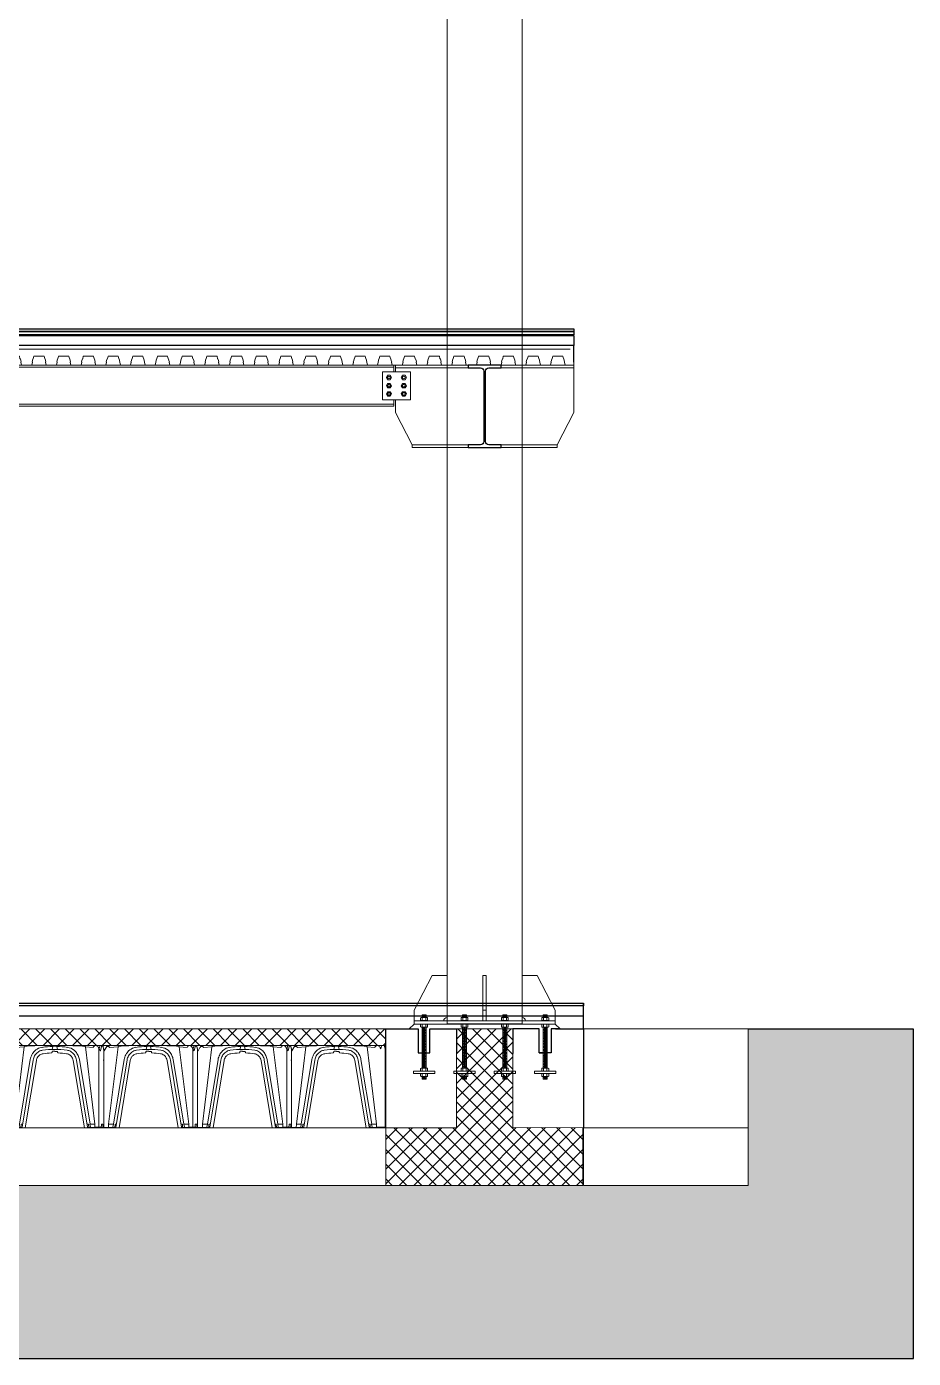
# Model space of a CAD drawing. Header units: millimetres. Extents: x -6949 to 305728, y -55091 to 76684.
# Drawn here: x 300344 to 305728, y 60513 to 68599 of the extents above; entities that cross this region are included whole.
import ezdxf

# ---------------------------------------------------------------- set-up
doc = ezdxf.new("R2010")
doc.units = ezdxf.units.MM
for name, color, linetype, lineweight in [('armatura', 1, 'Continuous', 15), ('bulloni', 5, 'Continuous', 18), ('fonda', 7, 'Continuous', 18), ('iglù', 252, 'Continuous', 9), ('Layer4', 7, 'Continuous', 15), ('piastra', 30, 'Continuous', 18), ('S-BEAM', 5, 'Continuous', 18), ('S-COLS', 7, 'Continuous', 18), ('S-FSTN', 7, 'Continuous', 18), ('S20', 7, 'Continuous', 25), ('SEZIONI acciaio - Steel sections', 220, 'Continuous', 25), ('solaio2', 7, 'Continuous', 9)]:
    doc.layers.add(name, color=color, linetype=linetype, lineweight=lineweight)

# ---------------------------------------------------------------- blocks, each defined once
blk = doc.blocks.new('*U657')
at = {"layer": 'bulloni'}
for p, q in [((-8.7, -0.3), (8.7, 0.7)), ((-6.7, 6.9), (6.7, 6.2)), ((-6.7, 3.2), (6.7, 3.9)), ((-8.7, -6.9), (8.7, -6)), ((-6.7, -3.5), (6.7, -2.8))]:
    blk.add_line(p, q, dxfattribs=at)
blk = doc.blocks.new('*U658')
at = {"color": 0, "linetype": 'ByBlock', "lineweight": -2, "transparency": 16777216}
for p in [(0, 227.5), (0, 210), (0, 192.5), (0, 175), (0, 157.5), (0, 140), (0, 122.5), (0, 105), (0, 87.5), (0, 70), (0, 52.5), (0, 35), (0, 17.5), (0, 0)]:
    blk.add_blockref('*U657', p, dxfattribs=at)
blk = doc.blocks.new('*U679')
at = {"layer": 'bulloni'}
for p, q in [((-8.7, -0.3), (8.7, 0.7)), ((-6.7, 6.9), (6.7, 6.2)), ((-6.7, 3.2), (6.7, 3.9)), ((-8.7, -6.9), (8.7, -6)), ((-6.7, -3.5), (6.7, -2.8))]:
    blk.add_line(p, q, dxfattribs=at)
blk = doc.blocks.new('*U652')
at = {"color": 0, "linetype": 'ByBlock', "lineweight": -2, "transparency": 16777216}
for p in [(0, 227.5), (0, 210), (0, 192.5), (0, 175), (0, 157.5), (0, 140), (0, 122.5), (0, 105), (0, 87.5), (0, 70), (0, 52.5), (0, 35), (0, 17.5), (0, 0)]:
    blk.add_blockref('*U679', p, dxfattribs=at)
blk = doc.blocks.new('*U653')
at = {"layer": 'bulloni'}
for p, q in [((-8.7, -0.3), (8.7, 0.7)), ((-6.7, 6.9), (6.7, 6.2)), ((-6.7, 3.2), (6.7, 3.9)), ((-8.7, -6.9), (8.7, -6)), ((-6.7, -3.5), (6.7, -2.8))]:
    blk.add_line(p, q, dxfattribs=at)
blk = doc.blocks.new('*U654')
at = {"color": 0, "linetype": 'ByBlock', "lineweight": -2, "transparency": 16777216}
for p in [(0, 227.5), (0, 210), (0, 192.5), (0, 175), (0, 157.5), (0, 140), (0, 122.5), (0, 105), (0, 87.5), (0, 70), (0, 52.5), (0, 35), (0, 17.5), (0, 0)]:
    blk.add_blockref('*U653', p, dxfattribs=at)
blk = doc.blocks.new('*U655')
at = {"layer": 'bulloni'}
for p, q in [((-8.7, -0.3), (8.7, 0.7)), ((-6.7, 6.9), (6.7, 6.2)), ((-6.7, 3.2), (6.7, 3.9)), ((-8.7, -6.9), (8.7, -6)), ((-6.7, -3.5), (6.7, -2.8))]:
    blk.add_line(p, q, dxfattribs=at)
blk = doc.blocks.new('*U656')
at = {"color": 0, "linetype": 'ByBlock', "lineweight": -2, "transparency": 16777216}
for p in [(0, 227.5), (0, 210), (0, 192.5), (0, 175), (0, 157.5), (0, 140), (0, 122.5), (0, 105), (0, 87.5), (0, 70), (0, 52.5), (0, 35), (0, 17.5), (0, 0)]:
    blk.add_blockref('*U655', p, dxfattribs=at)
blk = doc.blocks.new('*U669')
at = {"layer": 'bulloni'}
blk.add_lwpolyline([(-15.6, 0), (-7.8, -13.5), (7.8, -13.5), (15.6, 0), (7.8, 13.5), (-7.8, 13.5)], close=True, dxfattribs=at)
for radius in [9, 7.88]:
    blk.add_circle((0, 0), radius, dxfattribs=at)
blk = doc.blocks.new('*U670')
at = {"color": 0, "linetype": 'ByBlock', "lineweight": -2, "transparency": 16777216}
for p in [(0, 0), (0, -50), (0, -100)]:
    blk.add_blockref('*U669', p, dxfattribs=at)
blk = doc.blocks.new('*U667')
at = {"layer": 'bulloni'}
blk.add_lwpolyline([(-15.6, 0), (-7.8, -13.5), (7.8, -13.5), (15.6, 0), (7.8, 13.5), (-7.8, 13.5)], close=True, dxfattribs=at)
for radius in [9, 7.88]:
    blk.add_circle((0, 0), radius, dxfattribs=at)
blk = doc.blocks.new('*U668')
at = {"color": 0, "linetype": 'ByBlock', "lineweight": -2, "transparency": 16777216}
for p in [(0, 0), (0, -50), (0, -100)]:
    blk.add_blockref('*U667', p, dxfattribs=at)
blk = doc.blocks.new('solido h 50')
at = {"linetype": 'Continuous'}
for p, q in [((107.6, 927.3), (108.9, 933.3)), ((107.6, 927.3), (107.6, 927.3)), ((107.6, 927.2), (107.6, 927.3)), ((107.6, 927.2), (107.6, 927.2)), ((107.6, 925.6), (107.6, 927.2)), ((110.2, 934.3), (113.1, 934.3)), ((115.6, 928.1), (114.5, 933.3)), ((117.8, 931.5), (115.8, 928.1)), ((140.9, 931.9), (123.5, 790.9)), ((126.8, 930.8), (126.5, 931.3)), ((140.8, 931.6), (126.8, 930.8)), ((140.9, 931.9), (140.9, 931.9)), ((140.9, 931.9), (140.9, 931.9)), ((140.9, 931.9), (140.9, 931.9)), ((140.9, 931.9), (140.9, 931.9)), ((141.6, 932.6), (141.6, 932.6)), ((150.4, 933.4), (150.3, 933.4)), ((174.8, 934.2), (174.6, 934.2)), ((177, 934.2), (174.7, 934.2)), ((176.1, 934.2), (174.8, 934.2)), ((177, 934.2), (176.1, 934.2)), ((177.3, 934.2), (177, 934.2)), ((177.3, 934.2), (177.3, 934.2)), ((177.3, 934.2), (177.3, 934.2)), ((177.9, 934.2), (177.3, 934.2)), ((177.9, 934.2), (177.3, 934.2)), ((177.9, 934.2), (177.9, 934.2)), ((179, 934.2), (177.9, 934.2)), ((206.9, 934.3), (186.3, 934.3)), ((186.3, 934.3), (206.9, 934.3)), ((191.4, 921.8), (191.3, 921.3)), ((191.6, 922.7), (191.4, 921.9)), ((191.4, 921.9), (191.4, 921.8)), ((191.6, 922.9), (191.6, 922.9)), ((191.6, 922.9), (191.6, 922.7)), ((191.6, 922.9), (191.6, 922.9)), ((191.9, 927.2), (193, 932.3)), ((192.2, 923.6), (192.2, 923.6)), ((200, 934.3), (193.2, 934.3)), ((193.2, 934.3), (193.2, 934.3)), ((199.3, 933), (193.9, 933)), ((200, 934.3), (200, 934.3)), ((200.1, 932.3), (201.2, 927.2)), ((201.5, 922.9), (201.5, 922.9)), ((201.6, 922.7), (201.5, 922.9)), ((201.5, 922.9), (201.5, 922.9)), ((201.7, 921.9), (201.6, 922.7)), ((201.8, 921.6), (201.7, 921.9)), ((242.8, 933.4), (242.8, 933.4)), ((251.6, 932.6), (251.6, 932.6)), ((252.3, 931.9), (252.3, 931.9)), ((252.3, 931.9), (252.3, 931.9)), ((252.3, 931.9), (252.3, 931.9)), ((252.3, 931.9), (252.3, 931.9)), ((252.3, 931.9), (269.6, 790.9)), ((267.8, 930.7), (252.3, 931.6)), ((277.7, 924.7), (274.2, 930.9)), ((277.7, 924.7), (277.7, 924.7)), ((278, 924.7), (279.6, 932.3)), ((278, 924.7), (278, 924.7)), ((278, 924.7), (278, 924.7)), ((278, 924.7), (278, 924.7)), ((280.5, 933), (281.9, 933)), ((282.8, 932.3), (284.5, 924.3)), ((284.5, 924.3), (284.5, 924.4)), ((284.5, 924.4), (284.5, 924.4)), ((286.3, 927.1), (284.7, 924.3)), ((284.8, 924.3), (284.7, 924.3)), ((287.1, 927.3), (286.6, 927.3)), ((287.1, 927.3), (287.1, 927.3)), ((287.1, 784.3), (287.1, 927.3)), ((107.6, 785.4), (107.6, 907.8)), ((151.9, 908.6), (132.4, 790.9)), ((136.8, 785.3), (157.1, 907.8)), ((163, 906.8), (142.7, 784.3)), ((142.7, 784.3), (163, 906.8)), ((151.9, 908.6), (151.9, 908.6)), ((163, 906.8), (163, 906.8)), ((163, 906.8), (163, 906.8)), ((190.6, 920.7), (190.6, 920.7)), ((190.6, 920.7), (190.7, 920.7)), ((190.6, 920.7), (190.7, 920.7)), ((190.6, 920.7), (190.6, 920.7)), ((191.3, 921.3), (191.3, 921.3)), ((191.3, 921.3), (191.3, 921.3)), ((201.9, 921.3), (201.8, 921.6)), ((201.9, 921.3), (201.9, 921.3)), ((201.9, 921.3), (201.9, 921.3)), ((202.5, 920.7), (202.6, 920.7)), ((202.6, 920.7), (202.9, 920.7)), ((202.9, 920.7), (202.6, 920.7)), ((230.2, 906.8), (230.2, 906.8)), ((250.4, 784.3), (230.2, 906.8)), ((230.2, 906.8), (230.2, 906.8)), ((230.2, 906.8), (250.4, 784.3)), ((256.3, 785.3), (236, 907.8)), ((241.2, 908.6), (241.2, 908.6)), ((260.7, 790.9), (241.2, 908.6)), ((107.6, 785.4), (108.2, 785.4)), ((107.6, 784.9), (107.6, 785.4)), ((108.2, 784.9), (107.6, 784.9)), ((107.6, 784.9), (107.6, 784.9)), ((108.2, 785.4), (108.6, 785.4)), ((108.5, 784.9), (108.2, 784.9)), ((108.5, 784.9), (109.7, 784.9)), ((109.8, 785.4), (108.6, 785.4)), ((112.7, 784.9), (109.7, 784.9)), ((109.8, 785.4), (112.2, 785.4)), ((113.5, 785.4), (112.2, 785.4)), ((113.9, 784.9), (112.7, 784.9)), ((112.8, 784.3), (112.7, 784.9)), ((112.8, 784.3), (114, 784.3)), ((114, 785.4), (113.5, 785.4)), ((113.9, 784.9), (130.1, 784.9)), ((114, 784.3), (113.9, 784.9)), ((123.5, 785.4), (114, 785.4)), ((114, 784.3), (130.1, 784.3)), ((123.5, 790.9), (123.4, 784.9)), ((124.4, 790.9), (123.5, 790.9)), ((124.4, 790.9), (132.5, 790.9)), ((130.1, 784.9), (136.4, 784.9)), ((136.8, 784.3), (130.1, 784.3)), ((131.5, 785.3), (132.5, 790.9)), ((135.3, 790.1), (134.9, 785)), ((137.3, 790.9), (136.2, 790.9)), ((136.8, 785.1), (136.8, 784.3)), ((141.1, 784.3), (136.8, 784.3)), ((141.1, 784.3), (142.7, 784.3)), ((252.1, 784.3), (250.4, 784.3)), ((256.5, 784.3), (252.1, 784.3)), ((255.9, 790.9), (256.9, 790.9)), ((256.3, 785.3), (256.4, 784.9)), ((256.8, 784.9), (256.4, 784.9)), ((256.4, 784.9), (256.5, 784.3)), ((256.5, 784.3), (256.9, 784.3)), ((287.1, 784.9), (256.8, 784.9)), ((256.8, 784.9), (256.8, 784.9)), ((256.9, 784.3), (256.9, 784.3)), ((263.1, 784.3), (256.9, 784.3)), ((258.3, 785), (257.8, 790.1)), ((268.7, 790.9), (260.7, 790.9)), ((261.6, 785.3), (260.7, 790.9)), ((279.3, 784.3), (263.1, 784.3)), ((268.7, 790.9), (269.6, 790.9)), ((269.6, 790.9), (269.7, 784.9)), ((279.3, 784.3), (280.5, 784.3)), ((279.9, 790.1), (279.5, 785)), ((286.7, 784.3), (280.5, 784.3)), ((281.8, 790.9), (280.8, 790.9)), ((283.2, 785), (282.7, 790.1)), ((287.1, 784.3), (286.7, 784.3))]:
    blk.add_line(p, q, dxfattribs=at)
for points in [[(173.4, 931, 0.136663), (161.4, 925.6, 0.075513), (156.2, 919.8, 0.069948), (152.9, 912.6, 0.0344), (151.9, 908.6)], [(157.1, 907.8, -0.089518), (159.9, 915.6, -0.08462), (164.5, 921.1, -0.102034), (171.3, 925, -0.039458), (174.2, 925.6)], [(191.6, 922.9, -0.162784), (192, 923.5, -0.095787), (192.2, 923.6)], [(201, 923.6, -0.128744), (201.2, 923.4, -0.135765), (201.5, 922.9)], [(236, 907.8, 0.089518), (233.3, 915.6, 0.08462), (228.7, 921.1, 0.102034), (221.9, 925, 0.039458), (219, 925.6)], [(241.2, 908.6, 0.07966), (238.3, 917.5, 0.08148), (233.1, 924.4, 0.113923), (223.6, 930.1, 0.040821), (219.8, 931)], [(175.1, 919.3, 0.133193), (168.5, 916.4, 0.106303), (164.5, 911.4, 0.076859), (163, 906.8)], [(218, 919.3, -0.115244), (223.8, 917, -0.089496), (227.6, 913.3, -0.111107), (230.2, 906.8)]]:
    blk.add_lwpolyline(points, format="xyb", dxfattribs=at)
for centre, radius, start, end in [((-10694, 899.6), 10801.6, 0.04323, 0.13798), ((110.2, 933), 1.35, 90, 168), ((113.1, 933), 1.35, 12, 90), ((115.7, 928.1), 0.159, 213.856, 328.0392), ((122.1, 929.1), 4.95, 27, 150), ((141.6, 931.9), 0.75, 91.9179, 173.9883), ((141.6, 931.8), 0.75, 91.9181, 173.9882), ((167.2, 680.5), 253.4, 91.6199, 95.8125), ((188.6, 116.1), 818.2, 90.9842, 92.0008), ((196.6, 773.8), 158.8, 91.2231, 98.3969), ((196.6, 773.8), 153.4, 89.9999, 98.3968), ((196.6, -692.2), 1626.5, 90.3633, 90.6196), ((186.3, 932.8), 1.5, 90, 90.3633), ((196.3, 767.4), 156.2, 89.9081, 91.5201), ((193.2, 933), 1.35, 90, 98.8655), ((193.9, 932.1), 0.9, 90, 168), ((196.6, 773.8), 153.4, 81.6032, 90.0001), ((196.8, 763.3), 160.4, 88.5128, 90.0819), ((199.3, 932.1), 0.9, 12, 90), ((200, 933), 1.35, 81.1345, 90), ((196.6, 773.8), 158.8, 81.6031, 88.7768), ((203.8, 90.8), 843.5, 88.01, 89.7898), ((225.9, 680.5), 253.4, 84.1906, 88.3832), ((251.6, 931.9), 0.75, 6.0149, 88.0851), ((251.6, 931.9), 0.75, 6.0148, 88.0852), ((271, 929.1), 3.6, 30, 152.9143), ((277.8, 924.8), 0.15, 213.9796, 339.3171), ((280.5, 932.1), 0.9, 90, 168), ((281.9, 932.1), 0.9, 12, 90), ((284.6, 924.4), 0.15, 200.4704, 330.0115), ((284.6, 924.4), 0.15, 192.0138, 329.9989), ((286.6, 927), 0.3, 90.0075, 149.9931), ((108.2, 906.6), 1.17, 78.7223, 91.1428), ((196.6, 773.8), 147, 92.3342, 98.3969), ((196.6, 773.8), 147, 92.3339, 98.3969), ((190.6, 921.5), 0.75, 276.8301, 347.6969), ((190.6, 921.5), 0.75, 276.7973, 347.7432), ((202.6, 921.5), 0.75, 192.2309, 262.2068), ((202.6, 921.5), 0.751, 192.2044, 262.2384), ((196.6, 773.8), 147, 81.6031, 87.5469), ((196.6, 773.8), 147, 81.6031, 87.5469), ((131.1, 785.3), 0.452, 269.7718, 350.4703), ((134.8, 785), 0.15, 270, 355), ((136.2, 790), 0.9, 90, 175), ((136.4, 785.3), 0.45, 270, 324.2654), ((136.4, 785.3), 0.45, 324.2654, 350.6), ((137.3, 790), 0.9, 56.716, 90), ((255.9, 790), 0.9, 90, 123.284), ((256.9, 790), 0.9, 5, 90), ((258.4, 785), 0.15, 185, 270), ((262.1, 785.3), 0.452, 189.5297, 270.2282), ((279.3, 785), 0.15, 270, 355), ((280.8, 790), 0.9, 90, 175), ((281.8, 790), 0.9, 5, 90), ((283.3, 785), 0.15, 185, 270)]:
    blk.add_arc(centre, radius, start, end, dxfattribs=at)
blk = doc.blocks.new('*U725')
at = {"layer": 'iglù', "linetype": 'Continuous', "xscale": -3.333639676299367, "yscale": 3.333639676299367, "zscale": 3.333639676299367}
blk.add_blockref('solido h 50', (658, -2864.7), dxfattribs=at)
blk = doc.blocks.new('*U726')
at = {"layer": 'S-BEAM', "color": 0, "linetype": 'ByBlock', "lineweight": -2, "transparency": 16777216}
for p in [(0, 0), (570, 0), (1140, 0), (1710, 0), (2280, 0), (2850, 0), (3420, 0), (3990, 0), (4560, 0), (5130, 0), (5700, 0)]:
    blk.add_blockref('*U725', p, dxfattribs=at)
blk = doc.blocks.new('*U727')
at = {"layer": 'Layer4'}
for points in [[(-109.7, 11.3), (-105.8, 27.5), (-44.2, 27.5), (-40.3, 11.3)], [(-35.1, -10), (-33.5, -8.6), (-35.8, 1.1), (-38.2, 10.8), (-40.3, 11.3)], [(35.1, -10), (33.5, -8.6), (35.8, 1.1), (38.2, 10.8), (40.3, 11.3)], [(40.3, 11.3), (44.2, 27.5), (105.8, 27.5), (109.7, 11.3)], [(-35.1, -10), (-30.7, -27.5), (30.7, -27.5), (35.1, -10)]]:
    blk.add_lwpolyline(points, dxfattribs=at)
blk = doc.blocks.new('*U728')
at = {"layer": 'fonda', "color": 0, "linetype": 'ByBlock', "lineweight": -2, "transparency": 16777216}
for p in [(34500, 0), (34650, 0), (34800, 0), (34950, 0), (35100, 0), (35250, 0), (35400, 0), (35550, 0), (35700, 0), (35850, 0), (36000, 0), (36150, 0), (36300, 0), (36450, 0), (36600, 0), (36750, 0), (36900, 0), (37050, 0), (37200, 0), (37350, 0), (37500, 0), (37650, 0)]:
    blk.add_blockref('*U727', p, dxfattribs=at)

msp = doc.modelspace()

# ---------------------------------------------------------------- hatches: boundary and pattern name
h = msp.add_hatch()
h.set_pattern_fill('EARTH', color=23, scale=41, angle=57)
h.set_pattern_definition([(57, (49914.32, -0.46), (-76.5511, 360.14466), [260.35, -260.35]), (57, (49832.44, 52.71), (-76.5511, 360.14466), [260.35, -260.35]), (57, (49750.56, 105.9), (-76.5511, 360.14466), [260.35, -260.35]), (147, (49741, 150.9), (-360.14466, -76.5511), [260.35, -260.35]), (147, (49794.17, 232.79), (-360.14466, -76.5511), [260.35, -260.35]), (147, (49847.34, 314.67), (-360.14466, -76.5511), [260.35, -260.35])])
h.paths.add_polyline_path([(305727.8213, 62512.508), (304724.8438, 62512.508), (304724.8438, 61562.9715), (264024.8081, 61562.9715), (264024.8081, 62512.9623), (263024.8081, 62512.9623), (263024.8081, 60512.9623), (301224.8092, 60512.9623), (305727.8213, 60512.9623)])
at = {"layer": 'fonda'}
h = msp.add_hatch(dxfattribs=at)
h.set_pattern_fill('ANSI37', color=256, scale=20)
h.set_pattern_definition([(45, (254270.665, 98451.32), (-44.90128, 44.90128), []), (135, (254270.665, 98451.32), (-44.90128, -44.90128), [])])
h.paths.add_polyline_path([(302953.9196, 61913.511), (302524.845, 61913.511), (302524.845, 61912.9715), (302524.8096, 61563.4146), (303720.9235, 61563.427), (303721.8682, 61913.2582), (303295.696, 61914.4091), (303295.696, 62512.9445), (302953.9196, 62512.9445)])
at = {"layer": 'S-BEAM', "true_color": 0xc7c8ca}
h = msp.add_hatch(dxfattribs=at)
h.set_pattern_fill('ANSI37', color=9, scale=20)
h.set_pattern_definition([(45, (246769.09, 98451.19), (-44.90128, 44.90128), []), (135, (246769.09, 98451.19), (-44.90128, -44.90128), [])])
h.paths.add_polyline_path([(302523.3027, 62512.8989), (296223.27, 62512.8359), (296223.2575, 62412.8359), (302523.3029, 62412.8989)])

# ---------------------------------------------------------------- linework, layer by layer
for points in [[(265083.7979, 66764.779), (303665.8159, 66764.779), (303665.8159, 66748.4221), (265083.7979, 66748.4221)], [(265083.7979, 66748.4221), (303665.8159, 66748.4221), (303665.8159, 66728.4221), (265083.7979, 66728.4221)], [(265024.8155, 62669.806), (303724.8438, 62669.806), (303724.8438, 62653.4491), (265024.8155, 62653.4491)]]:
    msp.add_lwpolyline(points, close=True)
for points in [[(265083.7979, 66663.4221), (265083.7979, 66723.4221), (303665.8159, 66723.4221), (303665.8159, 66663.4221), (265083.7979, 66663.4221)], [(303665.8159, 66560.9602), (303665.8159, 66663.4221)], [(303724.8438, 62512.9623), (303724.8438, 62669.806)], [(265024.808, 62513.4491), (265024.8155, 62593.4491), (303724.8438, 62593.4491)], [(264024.8081, 62512.9623), (263024.8081, 62512.9623), (263024.8081, 60512.9623), (301224.8092, 60512.9623), (305727.8213, 60512.9623), (305727.8213, 62512.508), (304724.8438, 62512.508)], [(302524.806, 61913.511), (302524.8438, 62512.9623), (302694.8438, 62512.9623)], [(302770.0936, 62368.9623), (302792.8438, 62368.9623), (302792.8438, 62512.9623)], [(303554.8438, 62512.9623), (303724.8438, 62512.9623), (303724.418, 61913.2513)]]:
    msp.add_lwpolyline(points)
at = {"layer": 'armatura'}
msp.add_lwpolyline([(265113.7979, 66640.4221), (303644.0931, 66640.4221)], dxfattribs=at)
at = {"layer": 'bulloni'}
for p, q in [((302744.9081, 62598.3033), (302746.2414, 62599.6367)), ((302744.9081, 62598.3033), (302744.9081, 62582.9623)), ((302744.9081, 62598.3033), (302768.9081, 62598.3033)), ((302746.2414, 62599.6367), (302767.5747, 62599.6367)), ((302765.5747, 62592.1949), (302748.2414, 62591.2254)), ((302765.5747, 62585.5282), (302748.2414, 62584.5588)), ((302763.5747, 62595.4164), (302750.2414, 62594.6706)), ((302763.5747, 62588.7497), (302750.2414, 62588.004)), ((302767.5747, 62599.6367), (302768.9081, 62598.3033)), ((302768.9081, 62598.3033), (302768.9081, 62582.9623)), ((302990.2081, 62598.3033), (302991.5414, 62599.6367)), ((302990.2081, 62598.3033), (302990.2081, 62582.9623)), ((302990.2081, 62598.3033), (303014.2081, 62598.3033)), ((302991.5414, 62599.6367), (303012.8747, 62599.6367)), ((303010.8747, 62592.1949), (302993.5414, 62591.2254)), ((303010.8747, 62585.5282), (302993.5414, 62584.5588)), ((303008.8747, 62595.4164), (302995.5414, 62594.6706)), ((303008.8747, 62588.7497), (302995.5414, 62588.004)), ((303012.8747, 62599.6367), (303014.2081, 62598.3033)), ((303014.2081, 62598.3033), (303014.2081, 62582.9623)), ((303235.5081, 62598.3033), (303236.8414, 62599.6367)), ((303235.5081, 62598.3033), (303235.5081, 62582.9623)), ((303235.5081, 62598.3033), (303259.5081, 62598.3033)), ((303236.8414, 62599.6367), (303258.1747, 62599.6367)), ((303256.1747, 62592.1949), (303238.8414, 62591.2254)), ((303256.1747, 62585.5282), (303238.8414, 62584.5588)), ((303254.1747, 62595.4164), (303240.8414, 62594.6706)), ((303254.1747, 62588.7497), (303240.8414, 62588.004)), ((303258.1747, 62599.6367), (303259.5081, 62598.3033)), ((303259.5081, 62598.3033), (303259.5081, 62582.9623)), ((303480.8081, 62598.3033), (303482.1414, 62599.6367)), ((303480.8081, 62598.3033), (303480.8081, 62582.9623)), ((303480.8081, 62598.3033), (303504.8081, 62598.3033)), ((303482.1414, 62599.6367), (303503.4747, 62599.6367)), ((303501.4747, 62592.1949), (303484.1414, 62591.2254)), ((303501.4747, 62585.5282), (303484.1414, 62584.5588)), ((303499.4747, 62595.4164), (303486.1414, 62594.6706)), ((303499.4747, 62588.7497), (303486.1414, 62588.004)), ((303503.4747, 62599.6367), (303504.8081, 62598.3033)), ((303504.8081, 62598.3033), (303504.8081, 62582.9623)), ((302738.6414, 62582.9623), (302736.1235, 62581.2871)), ((302736.1235, 62565.6375), (302736.1235, 62581.2871)), ((302738.6414, 62563.9623), (302736.1235, 62565.6375)), ((302738.6414, 62542.9623), (302736.1235, 62541.2871)), ((302736.1235, 62541.2871), (302736.1235, 62525.6375)), ((302738.6414, 62523.9623), (302736.1235, 62525.6375)), ((302738.6414, 62582.9623), (302775.1747, 62582.9623)), ((302738.6414, 62563.9623), (302775.1747, 62563.9623)), ((302775.1747, 62542.9623), (302738.6414, 62542.9623)), ((302775.1747, 62523.9623), (302738.6414, 62523.9623)), ((302744.9081, 62562.9623), (302768.9081, 62562.9623)), ((302744.9081, 62274.9623), (302744.9081, 62523.9623)), ((302746.5158, 62565.6375), (302746.5158, 62581.2871)), ((302746.5158, 62525.6375), (302746.5158, 62541.2871)), ((302767.3004, 62581.2871), (302767.3004, 62565.6375)), ((302767.3004, 62541.2871), (302767.3004, 62525.6375)), ((302768.9081, 62523.9623), (302768.9081, 62274.9623)), ((302775.1747, 62582.9623), (302777.6927, 62581.2871)), ((302775.1747, 62563.9623), (302777.6927, 62565.6375)), ((302775.1747, 62542.9623), (302777.6927, 62541.2871)), ((302775.1747, 62523.9623), (302777.6927, 62525.6375)), ((302777.6927, 62565.6375), (302777.6927, 62581.2871)), ((302777.6927, 62541.2871), (302777.6927, 62525.6375)), ((302983.9414, 62582.9623), (302981.4235, 62581.2871)), ((302981.4235, 62565.6375), (302981.4235, 62581.2871)), ((302983.9414, 62563.9623), (302981.4235, 62565.6375)), ((302983.9414, 62542.9623), (302981.4235, 62541.2871)), ((302981.4235, 62541.2871), (302981.4235, 62525.6375)), ((302983.9414, 62523.9623), (302981.4235, 62525.6375)), ((302983.9414, 62582.9623), (303020.4747, 62582.9623)), ((302983.9414, 62563.9623), (303020.4747, 62563.9623)), ((303020.4747, 62542.9623), (302983.9414, 62542.9623)), ((303020.4747, 62523.9623), (302983.9414, 62523.9623)), ((302990.2081, 62562.9623), (303014.2081, 62562.9623)), ((302990.2081, 62274.9623), (302990.2081, 62523.9623)), ((302991.8158, 62565.6375), (302991.8158, 62581.2871)), ((302991.8158, 62525.6375), (302991.8158, 62541.2871)), ((303012.6004, 62581.2871), (303012.6004, 62565.6375)), ((303012.6004, 62541.2871), (303012.6004, 62525.6375)), ((303014.2081, 62523.9623), (303014.2081, 62274.9623)), ((303020.4747, 62582.9623), (303022.9927, 62581.2871)), ((303020.4747, 62563.9623), (303022.9927, 62565.6375)), ((303020.4747, 62542.9623), (303022.9927, 62541.2871)), ((303020.4747, 62523.9623), (303022.9927, 62525.6375)), ((303022.9927, 62565.6375), (303022.9927, 62581.2871)), ((303022.9927, 62541.2871), (303022.9927, 62525.6375)), ((303229.2414, 62582.9623), (303226.7235, 62581.2871)), ((303226.7235, 62565.6375), (303226.7235, 62581.2871)), ((303229.2414, 62563.9623), (303226.7235, 62565.6375)), ((303229.2414, 62542.9623), (303226.7235, 62541.2871)), ((303226.7235, 62541.2871), (303226.7235, 62525.6375)), ((303229.2414, 62523.9623), (303226.7235, 62525.6375)), ((303229.2414, 62582.9623), (303265.7747, 62582.9623)), ((303229.2414, 62563.9623), (303265.7747, 62563.9623)), ((303265.7747, 62542.9623), (303229.2414, 62542.9623)), ((303265.7747, 62523.9623), (303229.2414, 62523.9623)), ((303235.5081, 62562.9623), (303259.5081, 62562.9623)), ((303235.5081, 62274.9623), (303235.5081, 62523.9623)), ((303237.1158, 62565.6375), (303237.1158, 62581.2871)), ((303237.1158, 62525.6375), (303237.1158, 62541.2871)), ((303257.9004, 62581.2871), (303257.9004, 62565.6375)), ((303257.9004, 62541.2871), (303257.9004, 62525.6375)), ((303259.5081, 62523.9623), (303259.5081, 62274.9623)), ((303265.7747, 62582.9623), (303268.2927, 62581.2871)), ((303265.7747, 62563.9623), (303268.2927, 62565.6375)), ((303265.7747, 62542.9623), (303268.2927, 62541.2871)), ((303265.7747, 62523.9623), (303268.2927, 62525.6375)), ((303268.2927, 62565.6375), (303268.2927, 62581.2871)), ((303268.2927, 62541.2871), (303268.2927, 62525.6375)), ((303474.5414, 62582.9623), (303472.0235, 62581.2871)), ((303472.0235, 62565.6375), (303472.0235, 62581.2871)), ((303474.5414, 62563.9623), (303472.0235, 62565.6375)), ((303474.5414, 62542.9623), (303472.0235, 62541.2871)), ((303472.0235, 62541.2871), (303472.0235, 62525.6375)), ((303474.5414, 62523.9623), (303472.0235, 62525.6375)), ((303474.5414, 62582.9623), (303511.0747, 62582.9623)), ((303474.5414, 62563.9623), (303511.0747, 62563.9623)), ((303511.0747, 62542.9623), (303474.5414, 62542.9623)), ((303511.0747, 62523.9623), (303474.5414, 62523.9623)), ((303480.8081, 62562.9623), (303504.8081, 62562.9623)), ((303480.8081, 62274.9623), (303480.8081, 62523.9623)), ((303482.4158, 62565.6375), (303482.4158, 62581.2871)), ((303482.4158, 62525.6375), (303482.4158, 62541.2871)), ((303503.2004, 62581.2871), (303503.2004, 62565.6375)), ((303503.2004, 62541.2871), (303503.2004, 62525.6375)), ((303504.8081, 62523.9623), (303504.8081, 62274.9623)), ((303511.0747, 62582.9623), (303513.5927, 62581.2871)), ((303511.0747, 62563.9623), (303513.5927, 62565.6375)), ((303511.0747, 62542.9623), (303513.5927, 62541.2871)), ((303511.0747, 62523.9623), (303513.5927, 62525.6375)), ((303513.5927, 62565.6375), (303513.5927, 62581.2871)), ((303513.5927, 62541.2871), (303513.5927, 62525.6375)), ((302738.6414, 62274.9623), (302736.1235, 62273.2871)), ((302736.1235, 62273.2871), (302736.1235, 62257.6375)), ((302738.6414, 62274.9623), (302775.1747, 62274.9623)), ((302746.5158, 62273.2871), (302746.5158, 62257.6375)), ((302767.3004, 62257.6375), (302767.3004, 62273.2871)), ((302775.1747, 62274.9623), (302777.6927, 62273.2871)), ((302777.6927, 62273.2871), (302777.6927, 62257.6375)), ((302983.9414, 62274.9623), (302981.4235, 62273.2871)), ((302981.4235, 62273.2871), (302981.4235, 62257.6375)), ((302983.9414, 62274.9623), (303020.4747, 62274.9623)), ((302991.8158, 62273.2871), (302991.8158, 62257.6375)), ((303012.6004, 62257.6375), (303012.6004, 62273.2871)), ((303020.4747, 62274.9623), (303022.9927, 62273.2871)), ((303022.9927, 62273.2871), (303022.9927, 62257.6375)), ((303229.2414, 62274.9623), (303226.7235, 62273.2871)), ((303226.7235, 62273.2871), (303226.7235, 62257.6375)), ((303229.2414, 62274.9623), (303265.7747, 62274.9623)), ((303237.1158, 62273.2871), (303237.1158, 62257.6375)), ((303257.9004, 62257.6375), (303257.9004, 62273.2871)), ((303265.7747, 62274.9623), (303268.2927, 62273.2871)), ((303268.2927, 62273.2871), (303268.2927, 62257.6375)), ((303474.5414, 62274.9623), (303472.0235, 62273.2871)), ((303472.0235, 62273.2871), (303472.0235, 62257.6375)), ((303474.5414, 62274.9623), (303511.0747, 62274.9623)), ((303482.4158, 62273.2871), (303482.4158, 62257.6375)), ((303503.2004, 62257.6375), (303503.2004, 62273.2871)), ((303511.0747, 62274.9623), (303513.5927, 62273.2871)), ((303513.5927, 62273.2871), (303513.5927, 62257.6375)), ((302738.6414, 62255.9623), (302736.1235, 62257.6375)), ((302738.6414, 62242.9623), (302736.1235, 62241.2871)), ((302736.1235, 62241.2871), (302736.1235, 62225.6375)), ((302738.6414, 62223.9623), (302736.1235, 62225.6375)), ((302738.6414, 62255.9623), (302775.1747, 62255.9623)), ((302738.6414, 62242.9623), (302775.1747, 62242.9623)), ((302738.6414, 62223.9623), (302775.1747, 62223.9623)), ((302744.9081, 62208.6212), (302744.9081, 62223.9623)), ((302744.9081, 62208.6212), (302746.2414, 62207.2879)), ((302744.9081, 62208.6212), (302768.9081, 62208.6212)), ((302746.2414, 62207.2879), (302767.5747, 62207.2879)), ((302746.5158, 62241.2871), (302746.5158, 62225.6375)), ((302765.5747, 62221.3963), (302748.2414, 62222.3658)), ((302765.5747, 62214.7296), (302748.2414, 62215.6991)), ((302763.5747, 62218.1748), (302750.2414, 62218.9206)), ((302763.5747, 62211.5082), (302750.2414, 62212.2539)), ((302767.3004, 62225.6375), (302767.3004, 62241.2871)), ((302767.5747, 62207.2879), (302768.9081, 62208.6212)), ((302768.9081, 62208.6212), (302768.9081, 62223.9623)), ((302775.1747, 62255.9623), (302777.6927, 62257.6375)), ((302775.1747, 62242.9623), (302777.6927, 62241.2871)), ((302775.1747, 62223.9623), (302777.6927, 62225.6375)), ((302777.6927, 62241.2871), (302777.6927, 62225.6375)), ((302983.9414, 62255.9623), (302981.4235, 62257.6375)), ((302983.9414, 62242.9623), (302981.4235, 62241.2871)), ((302981.4235, 62241.2871), (302981.4235, 62225.6375)), ((302983.9414, 62223.9623), (302981.4235, 62225.6375)), ((302983.9414, 62255.9623), (303020.4747, 62255.9623)), ((302983.9414, 62242.9623), (303020.4747, 62242.9623)), ((302983.9414, 62223.9623), (303020.4747, 62223.9623)), ((302990.2081, 62208.6212), (302990.2081, 62223.9623)), ((302990.2081, 62208.6212), (302991.5414, 62207.2879)), ((302990.2081, 62208.6212), (303014.2081, 62208.6212)), ((302991.5414, 62207.2879), (303012.8747, 62207.2879)), ((302991.8158, 62241.2871), (302991.8158, 62225.6375)), ((303010.8747, 62221.3963), (302993.5414, 62222.3658)), ((303010.8747, 62214.7296), (302993.5414, 62215.6991)), ((303008.8747, 62218.1748), (302995.5414, 62218.9206)), ((303008.8747, 62211.5082), (302995.5414, 62212.2539)), ((303012.6004, 62225.6375), (303012.6004, 62241.2871)), ((303012.8747, 62207.2879), (303014.2081, 62208.6212)), ((303014.2081, 62208.6212), (303014.2081, 62223.9623)), ((303020.4747, 62255.9623), (303022.9927, 62257.6375)), ((303020.4747, 62242.9623), (303022.9927, 62241.2871)), ((303020.4747, 62223.9623), (303022.9927, 62225.6375)), ((303022.9927, 62241.2871), (303022.9927, 62225.6375)), ((303229.2414, 62255.9623), (303226.7235, 62257.6375)), ((303229.2414, 62242.9623), (303226.7235, 62241.2871)), ((303226.7235, 62241.2871), (303226.7235, 62225.6375)), ((303229.2414, 62223.9623), (303226.7235, 62225.6375)), ((303229.2414, 62255.9623), (303265.7747, 62255.9623)), ((303229.2414, 62242.9623), (303265.7747, 62242.9623)), ((303229.2414, 62223.9623), (303265.7747, 62223.9623)), ((303235.5081, 62208.6212), (303235.5081, 62223.9623)), ((303235.5081, 62208.6212), (303236.8414, 62207.2879)), ((303235.5081, 62208.6212), (303259.5081, 62208.6212)), ((303236.8414, 62207.2879), (303258.1747, 62207.2879)), ((303237.1158, 62241.2871), (303237.1158, 62225.6375)), ((303256.1747, 62221.3963), (303238.8414, 62222.3658)), ((303256.1747, 62214.7296), (303238.8414, 62215.6991)), ((303254.1747, 62218.1748), (303240.8414, 62218.9206)), ((303254.1747, 62211.5082), (303240.8414, 62212.2539)), ((303257.9004, 62225.6375), (303257.9004, 62241.2871)), ((303258.1747, 62207.2879), (303259.5081, 62208.6212)), ((303259.5081, 62208.6212), (303259.5081, 62223.9623)), ((303265.7747, 62255.9623), (303268.2927, 62257.6375)), ((303265.7747, 62242.9623), (303268.2927, 62241.2871)), ((303265.7747, 62223.9623), (303268.2927, 62225.6375)), ((303268.2927, 62241.2871), (303268.2927, 62225.6375)), ((303474.5414, 62255.9623), (303472.0235, 62257.6375)), ((303474.5414, 62242.9623), (303472.0235, 62241.2871)), ((303472.0235, 62241.2871), (303472.0235, 62225.6375)), ((303474.5414, 62223.9623), (303472.0235, 62225.6375)), ((303474.5414, 62255.9623), (303511.0747, 62255.9623)), ((303474.5414, 62242.9623), (303511.0747, 62242.9623)), ((303474.5414, 62223.9623), (303511.0747, 62223.9623)), ((303480.8081, 62208.6212), (303480.8081, 62223.9623)), ((303480.8081, 62208.6212), (303482.1414, 62207.2879)), ((303480.8081, 62208.6212), (303504.8081, 62208.6212)), ((303482.1414, 62207.2879), (303503.4747, 62207.2879)), ((303482.4158, 62241.2871), (303482.4158, 62225.6375)), ((303501.4747, 62221.3963), (303484.1414, 62222.3658)), ((303501.4747, 62214.7296), (303484.1414, 62215.6991)), ((303499.4747, 62218.1748), (303486.1414, 62218.9206)), ((303499.4747, 62211.5082), (303486.1414, 62212.2539)), ((303503.2004, 62225.6375), (303503.2004, 62241.2871)), ((303503.4747, 62207.2879), (303504.8081, 62208.6212)), ((303504.8081, 62208.6212), (303504.8081, 62223.9623)), ((303511.0747, 62255.9623), (303513.5927, 62257.6375)), ((303511.0747, 62242.9623), (303513.5927, 62241.2871)), ((303511.0747, 62223.9623), (303513.5927, 62225.6375)), ((303513.5927, 62241.2871), (303513.5927, 62225.6375))]:
    msp.add_line(p, q, dxfattribs=at)
for points in [[(302821.9081, 62255.9623), (302691.9081, 62255.9623), (302691.9081, 62242.9623), (302821.9081, 62242.9623), (302821.9081, 62255.9623)], [(303067.2081, 62255.9623), (302937.2081, 62255.9623), (302937.2081, 62242.9623), (303067.2081, 62242.9623), (303067.2081, 62255.9623)], [(303312.5081, 62255.9623), (303182.5081, 62255.9623), (303182.5081, 62242.9623), (303312.5081, 62242.9623), (303312.5081, 62255.9623)], [(303557.8081, 62255.9623), (303427.8081, 62255.9623), (303427.8081, 62242.9623), (303557.8081, 62242.9623), (303557.8081, 62255.9623)]]:
    msp.add_lwpolyline(points, dxfattribs=at)
for centre, radius, start, end in [((302741.3196, 62574.0659), 8.8963, 54.26214708, 125.73785292), ((302741.3196, 62572.8586), 8.8963, 234.26214708, 305.73785292), ((302741.3196, 62534.0659), 8.8963, 54.26214708, 125.73785292), ((302741.3196, 62532.8586), 8.8963, 234.26214708, 305.73785292), ((302756.9081, 62549.8897), 33.0726, 71.68581879, 108.31418121), ((302756.9081, 62597.0348), 33.0726, 251.68581879, 288.31418121), ((302756.9081, 62509.8897), 33.0726, 71.68581879, 108.31418121), ((302756.9081, 62557.0348), 33.0726, 251.68581879, 288.31418121), ((302772.4965, 62574.0659), 8.8963, 54.26214708, 125.73785292), ((302772.4965, 62572.8586), 8.8963, 234.26214708, 305.73785292), ((302772.4965, 62534.0659), 8.8963, 54.26214708, 125.73785292), ((302772.4965, 62532.8586), 8.8963, 234.26214708, 305.73785292), ((302986.6196, 62574.0659), 8.8963, 54.26214708, 125.73785292), ((302986.6196, 62572.8586), 8.8963, 234.26214708, 305.73785292), ((302986.6196, 62534.0659), 8.8963, 54.26214708, 125.73785292), ((302986.6196, 62532.8586), 8.8963, 234.26214708, 305.73785292), ((303002.2081, 62549.8897), 33.0726, 71.68581879, 108.31418121), ((303002.2081, 62597.0348), 33.0726, 251.68581879, 288.31418121), ((303002.2081, 62509.8897), 33.0726, 71.68581879, 108.31418121), ((303002.2081, 62557.0348), 33.0726, 251.68581879, 288.31418121), ((303017.7965, 62574.0659), 8.8963, 54.26214708, 125.73785292), ((303017.7965, 62572.8586), 8.8963, 234.26214708, 305.73785292), ((303017.7965, 62534.0659), 8.8963, 54.26214708, 125.73785292), ((303017.7965, 62532.8586), 8.8963, 234.26214708, 305.73785292), ((303231.9196, 62574.0659), 8.8963, 54.26214708, 125.73785292), ((303231.9196, 62572.8586), 8.8963, 234.26214708, 305.73785292), ((303231.9196, 62534.0659), 8.8963, 54.26214708, 125.73785292), ((303231.9196, 62532.8586), 8.8963, 234.26214708, 305.73785292), ((303247.5081, 62549.8897), 33.0726, 71.68581879, 108.31418121), ((303247.5081, 62597.0348), 33.0726, 251.68581879, 288.31418121), ((303247.5081, 62509.8897), 33.0726, 71.68581879, 108.31418121), ((303247.5081, 62557.0348), 33.0726, 251.68581879, 288.31418121), ((303263.0965, 62574.0659), 8.8963, 54.26214708, 125.73785292), ((303263.0965, 62572.8586), 8.8963, 234.26214708, 305.73785292), ((303263.0965, 62534.0659), 8.8963, 54.26214708, 125.73785292), ((303263.0965, 62532.8586), 8.8963, 234.26214708, 305.73785292), ((303477.2196, 62574.0659), 8.8963, 54.26214708, 125.73785292), ((303477.2196, 62572.8586), 8.8963, 234.26214708, 305.73785292), ((303477.2196, 62534.0659), 8.8963, 54.26214708, 125.73785292), ((303477.2196, 62532.8586), 8.8963, 234.26214708, 305.73785292), ((303492.8081, 62549.8897), 33.0726, 71.68581879, 108.31418121), ((303492.8081, 62597.0348), 33.0726, 251.68581879, 288.31418121), ((303492.8081, 62509.8897), 33.0726, 71.68581879, 108.31418121), ((303492.8081, 62557.0348), 33.0726, 251.68581879, 288.31418121), ((303508.3965, 62574.0659), 8.8963, 54.26214708, 125.73785292), ((303508.3965, 62572.8586), 8.8963, 234.26214708, 305.73785292), ((303508.3965, 62534.0659), 8.8963, 54.26214708, 125.73785292), ((303508.3965, 62532.8586), 8.8963, 234.26214708, 305.73785292), ((302741.3196, 62266.0659), 8.8963, 54.26214708, 125.73785292), ((302756.9081, 62241.8897), 33.0726, 71.68581879, 108.31418121), ((302772.4965, 62266.0659), 8.8963, 54.26214708, 125.73785292), ((302986.6196, 62266.0659), 8.8963, 54.26214708, 125.73785292), ((303002.2081, 62241.8897), 33.0726, 71.68581879, 108.31418121), ((303017.7965, 62266.0659), 8.8963, 54.26214708, 125.73785292), ((303231.9196, 62266.0659), 8.8963, 54.26214708, 125.73785292), ((303247.5081, 62241.8897), 33.0726, 71.68581879, 108.31418121), ((303263.0965, 62266.0659), 8.8963, 54.26214708, 125.73785292), ((303477.2196, 62266.0659), 8.8963, 54.26214708, 125.73785292), ((303492.8081, 62241.8897), 33.0726, 71.68581879, 108.31418121), ((303508.3965, 62266.0659), 8.8963, 54.26214708, 125.73785292), ((302741.3196, 62264.8586), 8.8963, 234.26214708, 305.73785292), ((302741.3196, 62234.0659), 8.8963, 54.26214708, 125.73785292), ((302741.3196, 62232.8586), 8.8963, 234.26214708, 305.73785292), ((302756.9081, 62289.0348), 33.0726, 251.68581879, 288.31418121), ((302756.9081, 62209.8897), 33.0726, 71.68581879, 108.31418121), ((302756.9081, 62257.0348), 33.0726, 251.68581879, 288.31418121), ((302772.4965, 62264.8586), 8.8963, 234.26214708, 305.73785292), ((302772.4965, 62234.0659), 8.8963, 54.26214708, 125.73785292), ((302772.4965, 62232.8586), 8.8963, 234.26214708, 305.73785292), ((302986.6196, 62264.8586), 8.8963, 234.26214708, 305.73785292), ((302986.6196, 62234.0659), 8.8963, 54.26214708, 125.73785292), ((302986.6196, 62232.8586), 8.8963, 234.26214708, 305.73785292), ((303002.2081, 62289.0348), 33.0726, 251.68581879, 288.31418121), ((303002.2081, 62209.8897), 33.0726, 71.68581879, 108.31418121), ((303002.2081, 62257.0348), 33.0726, 251.68581879, 288.31418121), ((303017.7965, 62264.8586), 8.8963, 234.26214708, 305.73785292), ((303017.7965, 62234.0659), 8.8963, 54.26214708, 125.73785292), ((303017.7965, 62232.8586), 8.8963, 234.26214708, 305.73785292), ((303231.9196, 62264.8586), 8.8963, 234.26214708, 305.73785292), ((303231.9196, 62234.0659), 8.8963, 54.26214708, 125.73785292), ((303231.9196, 62232.8586), 8.8963, 234.26214708, 305.73785292), ((303247.5081, 62289.0348), 33.0726, 251.68581879, 288.31418121), ((303247.5081, 62209.8897), 33.0726, 71.68581879, 108.31418121), ((303247.5081, 62257.0348), 33.0726, 251.68581879, 288.31418121), ((303263.0965, 62264.8586), 8.8963, 234.26214708, 305.73785292), ((303263.0965, 62234.0659), 8.8963, 54.26214708, 125.73785292), ((303263.0965, 62232.8586), 8.8963, 234.26214708, 305.73785292), ((303477.2196, 62264.8586), 8.8963, 234.26214708, 305.73785292), ((303477.2196, 62234.0659), 8.8963, 54.26214708, 125.73785292), ((303477.2196, 62232.8586), 8.8963, 234.26214708, 305.73785292), ((303492.8081, 62289.0348), 33.0726, 251.68581879, 288.31418121), ((303492.8081, 62209.8897), 33.0726, 71.68581879, 108.31418121), ((303492.8081, 62257.0348), 33.0726, 251.68581879, 288.31418121), ((303508.3965, 62264.8586), 8.8963, 234.26214708, 305.73785292), ((303508.3965, 62234.0659), 8.8963, 54.26214708, 125.73785292), ((303508.3965, 62232.8586), 8.8963, 234.26214708, 305.73785292)]:
    msp.add_arc(centre, radius, start, end, dxfattribs=at)
at = {"layer": 'fonda'}
for points in [[(302523.306, 62512.8089), (296223.27, 62512.8089), (296220.3295, 61913.1048), (302523.2682, 61913.3576), (302523.306, 62512.8089)], [(302524.8438, 62512.9623), (296223.27, 62512.8359), (296221.8684, 61913.2582), (302524.8438, 61912.9715), (302524.8438, 62512.9623)], [(304724.8438, 62512.9623), (303724.8438, 62512.9623), (303724.8438, 61912.9715), (304724.8438, 61912.9715), (304724.8438, 62512.9623)]]:
    msp.add_lwpolyline(points, dxfattribs=at)
for points in [[(302953.9196, 61913.511), (302953.9196, 62512.9445), (303295.696, 62512.9445), (303295.696, 61914.4091), (303721.8682, 61913.2582), (303720.9235, 61563.427), (302524.8096, 61563.4146), (302524.806, 61913.511)], [(296221.4343, 61912.9715), (302524.8085, 61912.9715), (302524.8085, 61563.4146), (296221.4343, 61563.427)], [(303724.8438, 61912.9715), (304724.8085, 61912.9715), (304724.8085, 61563.4146), (303724.8438, 61563.4146)]]:
    msp.add_lwpolyline(points, close=True, dxfattribs=at)
at = {"layer": 'Layer4'}
for points in [[(303529.1117, 66560.9602), (303524.8069, 66543.4221), (303463.3069, 66543.4221), (303459.0021, 66560.9602)], [(303529.1117, 66560.9602), (303527.5217, 66562.314), (303529.9055, 66572.0258), (303532.2893, 66581.7375), (303534.3254, 66582.2013)], [(303603.7884, 66582.2013), (303599.8069, 66598.4221), (303538.3069, 66598.4221), (303534.3254, 66582.2013)], [(303603.7884, 66582.2013), (303599.8069, 66598.4221), (303538.3069, 66598.4221), (303534.3254, 66582.2013)], [(303609.0021, 66560.9602), (303610.592, 66562.314), (303608.2082, 66572.0258), (303605.8245, 66581.7375), (303603.7884, 66582.2013)], [(303665.8159, 66560.9602), (303665.8159, 66543.4221), (303613.3069, 66543.4221), (303609.0021, 66560.9602)]]:
    msp.add_lwpolyline(points, dxfattribs=at)
at = {"layer": 'piastra'}
for p, q in [((302583.7991, 66503.4221), (302583.7991, 66527.4221)), ((303665.8171, 66527.4221), (303665.8171, 66503.4221)), ((303665.8171, 66503.4221), (303665.8171, 66256.107)), ((302583.7991, 66333.4221), (302583.7991, 66256.107)), ((302685.4196, 66059.4221), (302583.7991, 66256.107)), ((303564.1966, 66059.4221), (303665.8171, 66256.107))]:
    msp.add_line(p, q, dxfattribs=at)
for points in [[(302673.8011, 66503.4221), (302503.7991, 66503.4221), (302503.7991, 66333.4221), (302673.8011, 66333.4221)], [(303134.8081, 62838.4718), (303114.8081, 62838.4718), (303114.8081, 62562.9623), (303134.8081, 62562.9623)]]:
    msp.add_lwpolyline(points, close=True, dxfattribs=at)
for points in [[(303150.9081, 66527.4221), (303665.8171, 66527.4221), (303665.8171, 66543.4221), (302583.7991, 66543.4221), (302583.7991, 66527.4221), (303098.7081, 66527.4221)], [(303150.9079, 66059.4221), (303564.1966, 66059.4221), (303564.1966, 66043.4221), (302685.4196, 66043.4221), (302685.4196, 66059.4221), (303098.7083, 66059.4221)], [(302696.7768, 62562.9623), (302696.7768, 62627.9158), (302805.5645, 62838.4728), (302896.3081, 62838.4728)], [(302696.7768, 62562.9613), (302696.7768, 62627.9148), (302805.5645, 62838.4718), (302896.3081, 62838.4718)], [(303552.8393, 62562.9623), (303552.8393, 62627.9158), (303444.0516, 62838.4728), (303353.3081, 62838.4728)], [(303552.8393, 62562.9613), (303552.8393, 62627.9148), (303444.0516, 62838.4718), (303353.3081, 62838.4718)], [(303134.8081, 62627.9148), (303114.8081, 62627.9148)], [(303552.8081, 62542.9623), (303552.8081, 62562.9623), (302696.8081, 62562.9623), (302696.8081, 62542.9623)], [(303552.8081, 62542.9623), (302696.8081, 62542.9623)]]:
    msp.add_lwpolyline(points, dxfattribs=at)
for centre, start, end in [((302896.2448, 62563.0255), 89.81818824, 180.18181176), ((303353.3713, 62563.0255), 359.81818824, 90.18181176)]:
    msp.add_arc(centre, 19.9368, start, end, dxfattribs=at)
at = {"layer": 'S-BEAM'}
for p, q in [((296175.8169, 66543.422), (302573.7971, 66543.422)), ((296175.8169, 66530.922), (302573.7971, 66530.922)), ((302573.7971, 66503.422), (302573.7971, 66543.422)), ((302573.7971, 66305.922), (296175.8169, 66305.922)), ((302573.7971, 66293.422), (302573.7971, 66333.422)), ((296175.8169, 66293.422), (302573.7971, 66293.422))]:
    msp.add_line(p, q, dxfattribs=at)
at = {"layer": 'S-COLS'}
msp.add_lwpolyline([(303353.3081, 74543.4225), (302896.3081, 74543.4225), (302896.3081, 62543.4221), (303353.3081, 62543.4221)], close=True, dxfattribs=at)
at = {"layer": 'S-FSTN'}
for p, q in [((302896.3081, 62838.4728), (302896.3081, 62562.9623)), ((302896.3081, 62715.7175), (302896.3081, 62685.7175)), ((302896.3081, 62562.9623), (302696.7768, 62562.9623)), ((302781.5424, 62562.9623), (302811.5424, 62562.9623)), ((303338.3081, 62562.9623), (303368.3081, 62562.9623)), ((303403.3081, 62542.9623), (303378.3081, 62542.9623))]:
    msp.add_line(p, q, dxfattribs=at)
msp.add_lwpolyline([(303552.8388, 62562.9623), (303552.8388, 62562.9623), (303552.8388, 62562.9623), (302696.7768, 62562.9623), (302696.7768, 62542.9623), (303552.8388, 62542.9623), (303552.8388, 62542.9623), (303552.8388, 62562.9623)], dxfattribs=at)
at = {"layer": 'S20'}
for points in [[(302696.8438, 62542.9623), (302666.8438, 62512.9623), (302666.8438, 62512.9623), (302666.8438, 62512.9623), (302720.8438, 62512.9623), (302720.8438, 62368.2706), (302744.8438, 62368.2706)], [(302792.8438, 62368.9623), (302792.8438, 62512.9623), (302846.5938, 62512.9623), (302953.9196, 62512.9623), (302953.9196, 62368.9623), (302953.9196, 62368.9623), (302953.9196, 62368.9623)], [(303456.7438, 62368.9623), (303456.7438, 62512.9623), (303403.0938, 62512.9623), (303295.696, 62512.9623), (303295.696, 62368.9623), (303299.3405, 62368.9623), (303299.3405, 62368.9623)], [(303552.8438, 62542.9623), (303582.8438, 62512.9623), (303582.8438, 62512.9623), (303582.8438, 62512.9623), (303528.7438, 62512.9623), (303528.7438, 62368.2706), (303504.7438, 62368.2706)]]:
    msp.add_lwpolyline(points, dxfattribs=at)
msp.add_lwpolyline([(303456.7438, 62368.9623), (303480.7438, 62368.9623)], close=True, dxfattribs=at)
at = {"layer": 'SEZIONI acciaio - Steel sections'}
msp.add_lwpolyline([(303224.8081, 66543.4221), (303024.8081, 66543.4221), (303024.8081, 66527.4221), (303098.7081, 66527.4221, -0.414213562), (303119.7081, 66506.4221), (303119.7081, 66080.4221, -0.414213562), (303098.7081, 66059.4221), (303024.8081, 66059.4221), (303024.8081, 66043.4221), (303224.8081, 66043.4221), (303224.8081, 66059.4221), (303150.9081, 66059.4221, -0.414213562), (303129.9081, 66080.4221), (303129.9081, 66506.4221, -0.414213562), (303150.9081, 66527.4221), (303224.8081, 66527.4221)], format="xyb", close=True, dxfattribs=at)
at = {"layer": 'solaio2'}
for p, q in [((303274.8069, 62562.9623), (302974.8069, 62562.9623)), ((303274.8069, 62562.9623), (302974.8069, 62562.9623)), ((302974.8069, 62562.9623), (303274.8069, 62562.9623)), ((302974.8069, 62562.9623), (303274.8069, 62562.9623))]:
    msp.add_line(p, q, dxfattribs=at)
for points in [[(296223.27, 62512.8359), (302523.3059, 62512.4389)], [(296223.27, 62412.8359), (302523.2997, 62412.8989)]]:
    msp.add_lwpolyline(points, dxfattribs=at)

# ---------------------------------------------------------------- block references
msp.add_blockref('*U668', (302543.7991, 66468.4221))
at = {"xscale": -1}
for name, p in [('*U670', (302633.8011, 66468.4221)), ('*U652', (302756.9081, 62283.5232)), ('*U654', (303002.2081, 62283.5232)), ('*U656', (303247.5081, 62283.5232)), ('*U658', (303492.8081, 62283.5232))]:
    msp.add_blockref(name, p, dxfattribs=at)
at = {"layer": 'fonda'}
msp.add_blockref('*U728', (265844.0569, 66570.9221), dxfattribs=at)
at = {"layer": 'S-BEAM'}
msp.add_blockref('*U726', (296522.4712, 62162.8405), dxfattribs=at)

doc.saveas('drawing.dxf')
